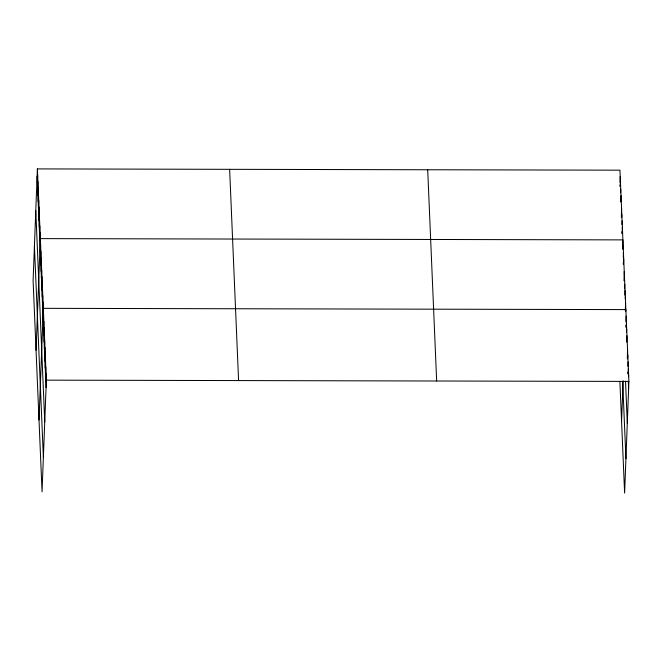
<?xml version="1.0" encoding="UTF-8"?>
<svg xmlns="http://www.w3.org/2000/svg" width="662" height="662" viewBox="0 0 662 662"><rect width="100%" height="100%" fill="white"/><g stroke="black" fill="none" stroke-linecap="round" stroke-linejoin="round"><path stroke-width="0.99" d="M37.386 168.909L33.1 280.58L42.054 491.825L46.348 380.154L37.386 168.909L619.946 170.175L628.9 381.42L624.614 493.091L619.88 381.436M37.378 182.588L37.66 175.24M37.643 188.927L37.924 181.578M37.916 195.257L38.197 187.917M38.181 201.596L38.462 194.256M38.454 207.934L38.735 200.594M38.719 214.273L39 206.933M38.992 220.612L39.273 213.272M39.257 226.95L39.538 219.61M39.53 233.289L39.811 225.941M39.794 239.619L40.076 232.279M36.054 350.289L40.349 238.618L622.901 239.884L622.694 249.036M40.332 252.296L40.614 244.957M40.597 258.635L40.879 251.295M40.87 264.974L41.152 257.634M41.135 271.312L41.416 263.973M41.408 277.651L41.689 270.303M41.673 283.981L41.954 276.642M41.946 290.32L42.227 282.98M42.211 296.659L42.492 289.319M42.484 302.997L42.765 295.657M42.749 309.336L43.03 301.996M39.008 420.006L43.303 308.335L625.855 309.601L625.789 311.43M43.295 322.204L43.576 314.864M43.568 328.733L43.858 321.393M43.849 335.262L44.131 327.922M44.122 341.791L44.404 334.451M44.404 348.32L44.685 340.98M44.677 354.849L44.958 347.509M44.958 361.378L45.239 354.038M45.231 367.907L45.513 360.567M45.513 374.435L45.794 367.096M45.786 380.964L46.067 373.625M619.963 182.935L620.211 176.514M620.344 186.519L620.484 182.844M620.608 192.857L620.749 189.183M621.022 195.522L620.774 201.943L620.625 200.147M621.56 208.199L621.353 217.351M621.717 217.285L621.825 214.538M621.957 224.542L622.098 220.876M622.363 227.207L622.115 233.636L621.966 231.832M623.066 248.978L623.165 246.223M623.265 257.146L623.438 252.561M623.496 264.403L623.703 258.9M624.241 271.569L624.034 280.721M624.407 280.663L624.514 277.908M624.605 288.839L624.779 284.246M624.87 295.178L625.052 290.585M625.251 298.761L625.317 296.924M625.309 310.602L625.59 303.262M621.568 421.272L623.124 380.758M625.921 321.633L626.136 316.13M626.235 327.243L626.409 322.659M626.583 331.943L626.682 329.188M626.715 342.138L626.964 335.717M627.518 348.775L627.353 358.912M627.684 358.059L627.791 355.304M627.89 366.425L628.072 361.833M628.139 373.873L628.346 368.362M628.552 376.728L628.627 374.891M46.348 380.154L628.9 381.42M619.971 184.756L620.046 186.568M623.273 262.615L623.347 264.428M625.929 325.332L626.012 327.202M627.907 371.978L627.981 373.84M628.337 382.239L628.619 388.768M625.516 381.221L627.295 423.192M622.661 381.411L625.929 458.667M427.702 169.753L436.655 381.006M229.631 169.323L238.585 380.576M37.105 176.249L46.067 387.502M35.789 210.673L44.743 421.926M34.424 246.148L43.378 457.401"/></g></svg>
